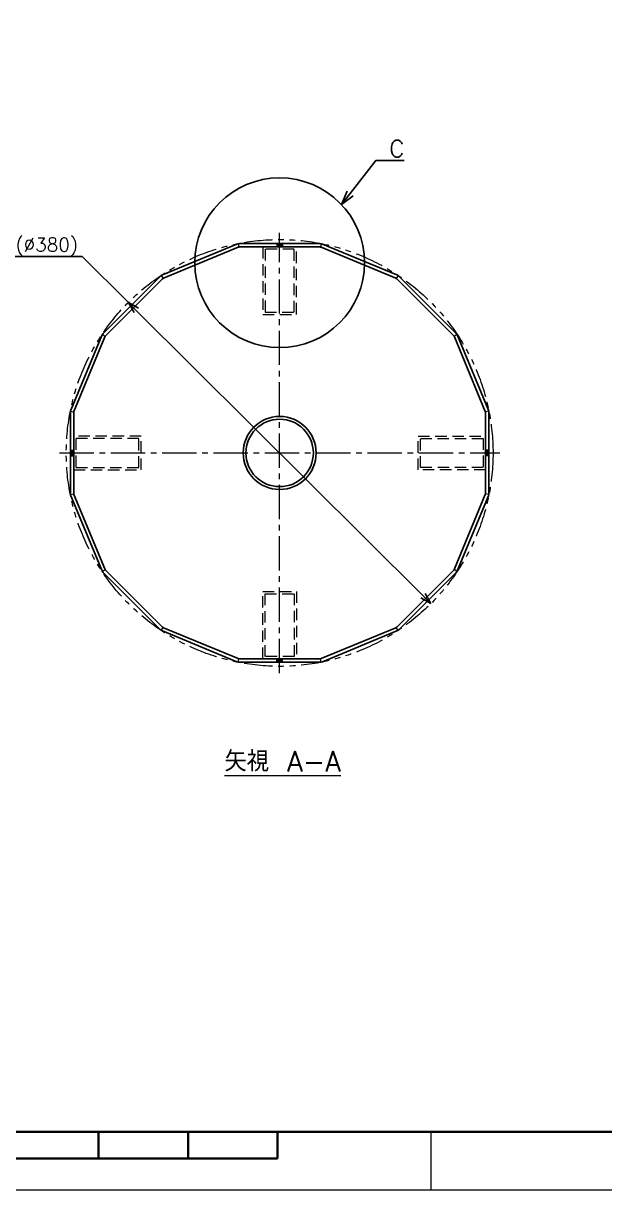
# Model space of a CAD drawing. Header units: millimetres. Extents: x 0 to 3313, y -19 to 2332.
# Drawn here: x 1881 to 2398, y 0 to 1038 of the extents above; entities that cross this region are included whole.
import ezdxf
from ezdxf import colors
from ezdxf.entities.mleader import LeaderData, LeaderLine
from ezdxf.math import Vec2, Vec3

# ---------------------------------------------------------------- set-up
doc = ezdxf.new("R2010")
doc.units = ezdxf.units.MM
doc.header["$LTSCALE"] = 1.6
doc.header["$PDMODE"] = 99
doc.header["$PDSIZE"] = 1
for name, pattern in [('CENTER2', [28.575000000000003, 19.05, -3.175, 3.175, -3.175]), ('HIDDEN', [9.524999999999999, 6.35, -3.175]), ('PHANTOM2', [31.750000000000004, 15.875, -3.175, 3.175, -3.175, 3.175, -3.175])]:
    doc.linetypes.add(name, pattern=pattern)
for name, color, linetype, lineweight in [('04_HIDDEN', 2, 'HIDDEN', 13), ('05_CENTER', 4, 'CENTER2', 13), ('06_PHANTOM', 2, 'PHANTOM2', 13), ('08_DIM', 3, 'Continuous', 13), ('90_FRAME', 5, 'Continuous', 35)]:
    doc.layers.add(name, color=color, linetype=linetype, lineweight=lineweight)
doc.layers.add('10_DRAFT', color=8, linetype='Continuous', lineweight=0, plot=False)
doc.layers.add('91_BLANK', color=5, linetype='Continuous', lineweight=0, plot=False)
doc.styles.add('KSS_TXT', font='txt.shx', dxfattribs={"bigfont": 'extfont2.shx'})
doc.styles.get("Standard").update_dxf_attribs({"font": 'txt.shx', "bigfont": 'extfont2.shx'})
doc.dimstyles.new('KSS_DIM$3', dxfattribs={"dimscale": 4, "dimtxt": 3, "dimasz": 2.5, "dimexe": 1.25, "dimexo": 0.625, "dimtad": 1, "dimtih": 1, "dimtoh": 1, "dimdsep": 46, "dimtxsty": 'KSS_TXT', "dimblk": 'OPEN30', "dimcen": 0, "dimazin": 2, "dimtfac": 0.75, "dimtofl": 0, "dimtmove": 0, "dimatfit": 3, "dimldrblk": 'OPEN30', "dimfxl": 1.25, "dimtolj": 1, "dimarcsym": 0})

# ---------------------------------------------------------------- blocks, each defined once
blk = doc.blocks.new('_Open30')
at = {"color": 0, "linetype": 'ByBlock', "lineweight": -2}
for p, q in [((-1, 0.26794919), (0, 0)), ((0, 0), (-1, -0.26794919)), ((0, 0), (-1, 0))]:
    blk.add_line(p, q, dxfattribs=at)
blk = doc.blocks.new('*D152')
at = {"layer": '08_DIM', "color": 0, "lineweight": -2, "transparency": 16777216}
for p, q in [((1932.92536465768, 830.7749321367526), (1872.42536465768, 830.7749321367526)), ((1974.090295971553, 789.8335037537692), (1932.92536465768, 830.7749321367526)), ((2236.431018591578, 528.917146935552), (1981.180585772091, 782.781710326252))]:
    blk.add_line(p, q, dxfattribs=at)
at = {"layer": 'Defpoints', "color": 0, "transparency": 16777216}
for p in [(1974.090295971553, 789.8335037537692), (2243.521308392117, 521.8653535080348)]:
    blk.add_point(p, dxfattribs=at)
at = {"layer": '08_DIM', "color": 0, "lineweight": -2, "transparency": 16777216, "xscale": 10, "yscale": 10, "zscale": 10}
for p, rotation in [((1974.090295971553, 789.8335037537692), 135.1559652999637), ((2243.521308392117, 521.8653535080348), 315.1559652999637)]:
    blk.add_blockref('_Open30', p, dxfattribs=dict(at, rotation=rotation))
at = {"layer": '08_DIM', "color": 0, "transparency": 16777216, "insert": (1901.425364657679, 839.2749321367525), "char_height": 12, "attachment_point": 5, "style": 'KSS_TXT'}
blk.add_mtext('\\A1;(%%C380)', dxfattribs=at)
blk = doc.blocks.new('A$C478F6F38_1_1')
at = {"color": 0}
for points in [[(15, 0), (-15, 0), (-15, -60), (15, -60)], [(13, -2), (-13, -2), (-13, -58), (13, -58)]]:
    blk.add_lwpolyline(points, close=True, dxfattribs=at)

msp = doc.modelspace()

# ---------------------------------------------------------------- hatches: boundary and pattern name
h = msp.add_hatch(color=3)
h.dxf.hatch_style = 1
h.paths.add_polyline_path([(2111.305784805896, 839.1986319086609), (2111.305784805896, 841.4118418688277, -0.1117604654253981), (2108.805802181814, 840.8459676616985), (2108.805802181814, 839.19863190866)])
h.paths.add_polyline_path([(2108.805802181814, 839.19863190866), (2108.805802181814, 840.8459676616985, -0.1117619806574813), (2106.305784805896, 841.4118418688267), (2106.305784805896, 839.19863190866)])
h = msp.add_hatch(color=3)
h.dxf.hatch_style = 1
h.paths.add_polyline_path([(1925.456598905194, 658.349411256123), (1923.243388945028, 658.349411256123, -0.1117604654253981), (1923.809263152156, 655.849428632041), (1925.456598905194, 655.849428632041)])
h.paths.add_polyline_path([(1925.456598905194, 655.849428632041), (1923.809263152156, 655.849428632041, -0.1117619806574813), (1923.243388945028, 653.349411256123), (1925.456598905194, 653.349411256123)])
h = msp.add_hatch(color=3)
h.dxf.hatch_style = 1
h.paths.add_polyline_path([(2292.155005458434, 653.3494460079592), (2294.368215418601, 653.3494460079592, -0.1117604654253981), (2293.802341211473, 655.849428632041), (2292.155005458434, 655.849428632041)])
h.paths.add_polyline_path([(2292.155005458434, 655.849428632041), (2293.802341211473, 655.849428632041, -0.1117619806574813), (2294.368215418601, 658.3494460079592), (2292.155005458434, 658.3494460079592)])
h = msp.add_hatch(color=3)
h.dxf.hatch_style = 1
h.paths.add_polyline_path([(2106.305819557732, 472.5002253554212), (2106.305819557732, 470.2870153952545, -0.1117604654253981), (2108.805802181814, 470.8528896023836), (2108.805802181814, 472.5002253554221)])
h.paths.add_polyline_path([(2108.805802181814, 472.5002253554221), (2108.805802181814, 470.8528896023836, -0.1117619806574813), (2111.305819557732, 470.2870153952554), (2111.305819557732, 472.5002253554221)])

# ---------------------------------------------------------------- linework, layer by layer
at = {"color": 0}
for p, q in [((2004.350084297976, 814.2853777732298), (2070.63601460893, 841.7419091025458)), ((2072.932115202996, 842.1986319074522), (2144.679489160699, 842.1986319074531)), ((2146.975589754765, 841.7419091025449), (2213.26152006572, 814.2853777732307)), ((2005.49813459513, 811.5137391757207), (2071.784064905966, 838.9702705049867)), ((2072.932115203061, 839.1986319074522), (2144.679489160635, 839.1986319074522)), ((2145.827539457729, 838.9702705049867), (2212.113469768565, 811.5137391757207)), ((1951.670489547334, 762.251686607533), (2002.403544205152, 812.9847412653526)), ((1953.791809890939, 760.1303662640194), (2004.524864548667, 810.8634209217471)), ((2213.086739815028, 810.8634209217471), (2263.819794472755, 760.1303662640184)), ((2215.208060158542, 812.9847412653517), (2265.941114816362, 762.2516866075339)), ((1922.913321710142, 694.0192162037556), (1950.369853039456, 760.3051465147109)), ((1925.6849603077, 692.8711659067194), (1953.141491636966, 759.1570962175556)), ((2264.470112726729, 759.1570962175565), (2291.926644055995, 692.8711659067194)), ((2267.241751324238, 760.3051465147109), (2294.698282653554, 694.0192162037565)), ((1922.456598905233, 619.9757416519878), (1922.456598905233, 691.7231156096905)), ((1925.456598905233, 619.9757416520515), (1925.456598905233, 691.7231156096259)), ((2292.15500545846, 691.7231156096259), (2292.15500545846, 619.9757416520515)), ((2295.15500545846, 691.7231156096896), (2295.155005458462, 619.9757416519869)), ((1950.369853039457, 551.3937107469665), (1922.913321710141, 617.6796410579209)), ((1953.141491636966, 552.5417610441209), (1925.6849603077, 618.827691354958)), ((2291.926644055995, 618.827691354958), (2264.470112726729, 552.5417610441218)), ((2294.698282653553, 617.6796410579218), (2267.241751324239, 551.3937107469665)), ((2004.524864548667, 500.8354363399303), (1953.791809890939, 551.568490997659)), ((2263.819794472755, 551.568490997658), (2213.086739815028, 500.8354363399303)), ((2002.403544205153, 498.7141159963257), (1951.670489547334, 549.4471706541435)), ((2265.941114816361, 549.4471706541444), (2215.208060158542, 498.7141159963248)), ((2071.784064905966, 472.7285867566907), (2005.49813459513, 500.1851180859567)), ((2212.113469768565, 500.1851180859567), (2145.827539457729, 472.7285867566907)), ((2070.63601460893, 469.9569481591325), (2004.350084297976, 497.4134794884467)), ((2213.261520065719, 497.4134794884476), (2146.975589754765, 469.9569481591316)), ((2144.679489160635, 472.5002253542252), (2072.932115203061, 472.5002253542252)), ((2144.679489160699, 469.5002253542252), (2072.932115202996, 469.5002253542243))]:
    msp.add_line(p, q, dxfattribs=at)
at = {"color": 3}
msp.add_circle((2108.805802181848, 825.1731087361668), 75.5618854146851, dxfattribs=at)
at = {"color": 0}
for radius in [32.5, 30]:
    msp.add_circle((2108.805802181847, 655.8494286308387), radius, dxfattribs=at)
for centre, radius, start, end in [((2072.932115203061, 836.1986319074522), 6, 90, 112.5000000000763), ((2144.679489160633, 836.1986319074531), 6, 67.49999999992367, 90.00000000010422), ((2072.932115203061, 836.1986319074522), 3, 90, 112.5000000000763), ((2144.679489160633, 836.1986319074531), 3, 67.49999999992367, 90.00000000010422), ((2006.646184892225, 808.7421005781862), 6.000000000000002, 112.5000000000763, 135.0000000000096), ((2006.646184892225, 808.7421005781862), 3.000000000000001, 112.5000000000763, 135.0000000000096), ((2210.965419471468, 808.7421005781871), 3.000000000000001, 44.99999999999045, 67.50000000003823), ((2210.965419471468, 808.7421005781871), 6.000000000000002, 44.99999999999045, 67.50000000003823), ((1955.913130234499, 758.0090459204594), 5.999999999999999, 135.0000000000096, 157.5000000000302), ((1955.913130234499, 758.0090459204594), 3, 135.0000000000096, 157.5000000000302), ((2261.698474129194, 758.0090459204612), 3, 22.50000000001898, 44.99999999999045), ((2261.698474129194, 758.0090459204612), 6, 22.50000000001898, 44.99999999999045), ((1928.456598905233, 691.7231156096241), 5.999999999999999, 157.499999999981, 180), ((1928.456598905233, 691.7231156096241), 3, 157.499999999981, 180), ((2289.15500545846, 691.7231156096259), 3, 0, 22.50000000001898), ((2289.15500545846, 691.7231156096259), 6, 0, 22.50000000001898), ((1928.456598905233, 619.9757416520515), 6, 180, 202.500000000019), ((1928.456598905233, 619.9757416520515), 3, 180, 202.500000000019), ((2289.155005458461, 619.9757416520533), 3, 337.499999999981, 0), ((2289.155005458461, 619.9757416520533), 6, 337.499999999981, 0), ((1955.913130234499, 553.6898113412162), 6, 202.500000000019, 224.9999999999905), ((1955.913130234499, 553.6898113412162), 3, 202.500000000019, 224.9999999999905), ((2261.698474129196, 553.689811341218), 3, 315.0000000000095, 337.5000000000301), ((2261.698474129196, 553.689811341218), 6, 315.0000000000095, 337.5000000000301), ((2006.646184892226, 502.9567566834903), 6, 224.9999999999905, 247.5000000000382), ((2006.646184892226, 502.9567566834903), 3, 224.9999999999905, 247.5000000000382), ((2210.965419471469, 502.9567566834912), 3, 292.5000000000763, 315.0000000000095), ((2210.965419471469, 502.9567566834912), 6, 292.5000000000763, 315.0000000000095), ((2072.932115203062, 475.5002253542243), 6, 247.4999999999237, 270), ((2072.932115203062, 475.5002253542243), 3, 247.4999999999237, 270), ((2144.679489160635, 475.5002253542252), 3, 270, 292.5000000000763), ((2144.679489160635, 475.5002253542252), 6, 270, 292.5000000000763)]:
    msp.add_arc(centre, radius, start, end, dxfattribs=at)
at = {"color": 3}
for centre, start, end in [((2108.805784805896, 846.6513335320833), 244.492065866587, 295.5079341334129), ((1918.003897281771, 655.849411256123), 334.4920658665442, 25.50793413345579), ((2299.607707081857, 655.8494460079592), 154.4920658665442, 205.5079341334558), ((2108.805819557732, 465.0475237319988), 64.4920658665871, 115.5079341334129)]:
    msp.add_arc(centre, 5.805365870410771, start, end, dxfattribs=at)
at = {"layer": '04_HIDDEN'}
for p, q in [((2106.305784805896, 842.1986319122043), (2106.305784805896, 839.1986319122043)), ((2111.305784805896, 842.1986319122052), (2111.305784805896, 839.1986319122052)), ((1922.45659890165, 658.349411256123), (1925.45659890165, 658.349411256123)), ((2295.155005461978, 658.3494460079592), (2292.155005461978, 658.3494460079592)), ((1922.45659890165, 653.349411256123), (1925.45659890165, 653.349411256123)), ((2295.155005461978, 653.3494460079592), (2292.155005461978, 653.3494460079592)), ((2106.305819557732, 469.5002253518769), (2106.305819557732, 472.5002253518769)), ((2111.305819557732, 469.5002253518778), (2111.305819557732, 472.5002253518778))]:
    msp.add_line(p, q, dxfattribs=at)
at = {"layer": '05_CENTER'}
for p, q in [((2108.805802181814, 459.8561555075639), (2108.805802181814, 851.8427017541135)), ((1912.812529058572, 655.8494286308387), (2304.799075305122, 655.8494286308387))]:
    msp.add_line(p, q, dxfattribs=at)
at = {"layer": '06_PHANTOM'}
msp.add_circle((2108.805802181847, 655.8494286308387), 190, dxfattribs=at)
at = {"layer": '08_DIM'}
for p, q in [((2071.761573270964, 842.0833435898717), (2072.346844237012, 839.1409877486619)), ((2145.850031092732, 842.0833435901268), (2145.264760126704, 839.140987748913))]:
    msp.add_line(p, q, dxfattribs=at)
at = {"layer": '10_DRAFT'}
for p, q in [((2070.63601460887, 841.7419091025195), (2071.738640998752, 842.1986319074394)), ((2071.738640998752, 842.1986319074394), (2072.335378100922, 839.1986319074522)), ((2071.738640998752, 842.1986319074394), (2072.932115203061, 842.1986319074522)), ((2144.679489160633, 842.1986319074522), (2145.872963364879, 842.1986319074522)), ((2145.872963364879, 842.1986319074522), (2145.276226262773, 839.1986319074522)), ((2145.872963364879, 842.1986319074522), (2146.975589754824, 841.7419091025204)), ((2072.335378100922, 839.1986319074522), (2071.784064905965, 838.9702705049849)), ((2072.932115203061, 839.1986319074522), (2072.335378100922, 839.1986319074522)), ((2145.276226262773, 839.1986319074522), (2144.679489160633, 839.1986319074513)), ((2145.827539457729, 838.9702705049867), (2145.276226262773, 839.1986319074522)), ((2002.403544205106, 812.9847412653053), (2003.2474579081, 813.8286549682989)), ((2003.2474579081, 813.8286549682989), (2004.350084298035, 814.2853777732544)), ((2003.2474579081, 813.8286549682989), (2004.946821400174, 811.2853777732544)), ((2004.946821400174, 811.2853777732544), (2004.524864548666, 810.8634209217453)), ((2005.49813459513, 811.5137391757207), (2004.946821400174, 811.2853777732544)), ((2212.66478296352, 811.2853777732544), (2212.113469768563, 811.5137391757198)), ((2214.364146455541, 813.8286549683344), (2212.66478296352, 811.2853777732544)), ((2213.086739815028, 810.8634209217471), (2212.66478296352, 811.2853777732544)), ((2213.261520065658, 814.2853777732544), (2214.364146455541, 813.8286549683344)), ((2214.364146455541, 813.8286549683344), (2215.208060158588, 812.9847412653062)), ((1950.369853039431, 760.3051465146491), (1950.826575844351, 761.4077729045321)), ((1950.826575844351, 761.4077729045321), (1951.670489547379, 762.2516866075784)), ((1950.826575844351, 761.4077729045321), (1953.369853039432, 759.7084094125112)), ((1953.369853039432, 759.7084094125112), (1953.141491636967, 759.1570962175538)), ((1953.791809890939, 760.1303662640194), (1953.369853039432, 759.7084094125112)), ((2264.241751324264, 759.7084094125121), (2263.819794472754, 760.1303662640194)), ((2266.785028519307, 761.4077729045866), (2264.241751324263, 759.7084094125121)), ((2264.470112726729, 759.1570962175565), (2264.241751324264, 759.7084094125121)), ((2265.941114816314, 762.2516866075803), (2266.785028519307, 761.4077729045866)), ((2266.785028519307, 761.4077729045866), (2267.241751324263, 760.3051465146518)), ((1922.456598905234, 692.9165898138699), (1922.913321710166, 694.0192162038147)), ((1922.456598905234, 692.9165898138699), (1925.456598905233, 692.3198527117638)), ((1922.456598905234, 691.7231156096241), (1922.456598905234, 692.9165898138699)), ((1925.6849603077, 692.8711659067194), (1925.456598905233, 692.3198527117638)), ((1925.456598905233, 692.3198527117638), (1925.456598905235, 691.7231156096241)), ((2292.15500545846, 692.3198527117638), (2291.926644055993, 692.8711659067203)), ((2295.155005458448, 692.9165898139336), (2292.15500545846, 692.3198527117638)), ((2292.15500545846, 691.7231156096259), (2292.15500545846, 692.3198527117638)), ((2294.698282653528, 694.0192162038165), (2295.155005458448, 692.9165898139336)), ((2295.155005458448, 692.9165898139336), (2295.15500545846, 691.7231156096259)), ((1922.456598905246, 618.7822674477438), (1922.456598905233, 619.9757416520515)), ((1922.456598905246, 618.7822674477438), (1925.456598905233, 619.3790045499136)), ((1922.913321710166, 617.6796410578609), (1922.456598905246, 618.7822674477438)), ((1925.456598905233, 619.9757416520515), (1925.456598905233, 619.3790045499136)), ((1925.456598905233, 619.3790045499136), (1925.684960307701, 618.8276913549571)), ((2291.926644055995, 618.827691354958), (2292.15500545846, 619.3790045499136)), ((2292.15500545846, 619.3790045499136), (2292.15500545846, 619.9757416520533)), ((2295.15500545846, 618.7822674478075), (2292.15500545846, 619.3790045499136)), ((2295.15500545846, 618.7822674478075), (2294.698282653529, 617.6796410578627)), ((2295.15500545846, 619.9757416520533), (2295.15500545846, 618.7822674478075)), ((1950.826575844388, 550.2910843570908), (1950.369853039432, 551.3937107470256)), ((1950.826575844388, 550.2910843570908), (1953.369853039432, 551.9904478491653)), ((1953.141491636966, 552.5417610441209), (1953.369853039432, 551.9904478491653)), ((1953.369853039432, 551.9904478491653), (1953.791809890941, 551.568490997658)), ((2263.819794472755, 551.568490997658), (2264.241751324264, 551.9904478491662)), ((2264.241751324264, 551.9904478491662), (2264.470112726729, 552.5417610441236)), ((2266.785028519344, 550.2910843571453), (2264.241751324264, 551.9904478491662)), ((2267.241751324264, 551.3937107470283), (2266.785028519344, 550.2910843571453)), ((1951.670489547381, 549.4471706540971), (1950.826575844388, 550.2910843570908)), ((2266.785028519344, 550.2910843571453), (2265.941114816315, 549.447170654099)), ((2003.247457908154, 497.870202293343), (2002.403544205107, 498.7141159963712)), ((2003.247457908154, 497.870202293343), (2004.946821400174, 500.413479488423)), ((2004.524864548667, 500.8354363399303), (2004.946821400174, 500.413479488423)), ((2004.946821400174, 500.413479488423), (2005.498134595132, 500.1851180859576)), ((2212.113469768565, 500.1851180859567), (2212.66478296352, 500.413479488423)), ((2212.66478296352, 500.413479488423), (2213.086739815028, 500.8354363399321)), ((2214.364146455595, 497.8702022933785), (2212.66478296352, 500.413479488423)), ((2215.208060158589, 498.7141159963721), (2214.364146455595, 497.8702022933785)), ((2004.350084298037, 497.413479488423), (2003.247457908154, 497.870202293343)), ((2214.364146455595, 497.8702022933785), (2213.26152006566, 497.413479488423)), ((2071.738640998816, 469.5002253542252), (2070.636014608871, 469.956948159157)), ((2071.738640998816, 469.5002253542252), (2072.335378100922, 472.5002253542252)), ((2072.932115203062, 469.5002253542252), (2071.738640998816, 469.5002253542252)), ((2071.784064905966, 472.7285867566907), (2072.335378100922, 472.5002253542252)), ((2072.335378100922, 472.5002253542252), (2072.932115203062, 472.5002253542261)), ((2144.679489160635, 472.5002253542252), (2145.276226262773, 472.5002253542252)), ((2145.872963364942, 469.500225354238), (2144.679489160635, 469.5002253542252)), ((2145.276226262773, 472.5002253542252), (2145.827539457729, 472.7285867566925)), ((2145.872963364942, 469.500225354238), (2145.276226262773, 472.5002253542252)), ((2146.975589754826, 469.9569481591579), (2145.872963364942, 469.500225354238))]:
    msp.add_line(p, q, dxfattribs=at)
at = {"layer": '90_FRAME'}
for p, q in [((1947.466810625973, 27.68619589638555), (1947.466810625973, 51.61591018200809)), ((2027.232524911368, 27.68619589638555), (2027.232524911368, 51.61591018200809)), ((2106.998239196764, 27.68619589638555), (2106.998239196764, 51.61591018200809)), ((1309.341096342836, 27.68619589638555), (2106.998239196764, 27.68619589638555))]:
    msp.add_line(p, q, dxfattribs=at)
at = {"layer": '90_FRAME', "color": 4, "lineweight": 13}
msp.add_line((2243.636907767629, -1.126752522395691e-07), (2243.636907767629, 51.61591018200809), dxfattribs=at)
at = {"layer": '90_FRAME'}
msp.add_lwpolyline([(155.3836106315844, 51.61591018200809), (3260.955724908015, 51.61591018200807), (3260.955724908015, 2271.831485601825), (155.3836106315844, 2271.831485601825)], close=True, dxfattribs=at)
at = {"layer": '91_BLANK'}
msp.add_lwpolyline([(-8.093381893559126e-07, -1.126752522395691e-07), (3312.803439188015, -1.126752522395691e-07), (3312.803439188015, 2331.679199898026), (-8.093381893559126e-07, 2331.679199898026)], close=True, dxfattribs=at)

# ---------------------------------------------------------------- block references
at = {"layer": '04_HIDDEN'}
msp.add_blockref('A$C478F6F38_1_1', (2108.805802180043, 839.1986319107591), dxfattribs=at)
at = {"layer": '04_HIDDEN', "rotation": 90}
msp.add_blockref('A$C478F6F38_1_1', (1925.456598905228, 655.8494286307714), dxfattribs=at)
at = {"layer": '04_HIDDEN', "extrusion": (0, 0, -1), "zscale": -1}
for p, rotation in [((-2292.1550054584, 655.8494286307714), 90), ((-2108.805802180043, 472.5002253509183), 180)]:
    msp.add_blockref('A$C478F6F38_1_1', p, dxfattribs=dict(at, rotation=rotation))

# ---------------------------------------------------------------- texts
at = {"layer": '08_DIM', "style": 'KSS_TXT'}
msp.add_text('%%u矢視 A-A', height=18, dxfattribs=at).set_placement((2059.727712405896, 372.3134536556081))

# ---------------------------------------------------------------- dimensions: what is measured, and where the dimension line sits
at = {"layer": '08_DIM'}
dim = msp.add_diameter_dim_2p(p1=(2243.521308392117, 521.8653535080348), p2=(1974.090295971553, 789.8335037537692), dimstyle='KSS_DIM$3', override={"dimpost": '(%%C<>)', "dimtix": 1, "dimatfit": 2, "dimarcsym": 1}, dxfattribs=at)
dim.commit()
dim.dimension.update_dxf_attribs({"geometry": '*D152', "text_midpoint": (1901.425364657679, 830.7749321367525), "dimtype": 163})

# ---------------------------------------------------------------- leaders
ml = msp.add_multileader_mtext('Standard', dxfattribs=at)
ml.set_content('C', color=256)
ml.set_leader_properties()
ml.set_arrow_properties(name='OPEN30')
ml.build(insert=Vec2(0, 0))
ml.multileader.update_dxf_attribs({"text_left_attachment_type": 6, "text_right_attachment_type": 6, "dogleg_length": 0.36, "arrow_head_size": 12.5, "scale": 5})
ctx = ml.context
ctx.base_point, ctx.scale, ctx.char_height, ctx.arrow_head_size, ctx.landing_gap_size, ctx.plane_origin = Vec3(2196.344350151348, 916.21492654943), 5, 15, 12.5, 10, Vec3(2147.968718018757, 889.794038399652)
ctx.left_attachment, ctx.right_attachment = 6, 6
notes = []
notes.append((ctx, [(0, (1, 1, 0), (2194.544350151348, 916.21492654943), (1, 0), 1.8, [(0, [(2163.794693020975, 876.998010199697)], 0, [])])]))
ctx.mtext.insert, ctx.mtext.flow_direction = Vec3(2206.344350151348, 934.21492654943), 5
for ctx, leaders in notes:
    for number, flags, end, landing, length, lines in leaders:
        leader = LeaderData()
        leader.index, (leader.has_last_leader_line, leader.has_dogleg_vector, leader.attachment_direction) = number, flags
        leader.last_leader_point, leader.dogleg_vector, leader.dogleg_length = Vec3(end), Vec3(landing), length
        for number, points, colour, breaks in lines:
            line = LeaderLine()
            line.index, line.vertices, line.color, line.breaks = number, Vec3.list(points), colors.encode_raw_color(colour), breaks
            leader.lines.append(line)
        ctx.leaders.append(leader)

doc.saveas('drawing.dxf')
